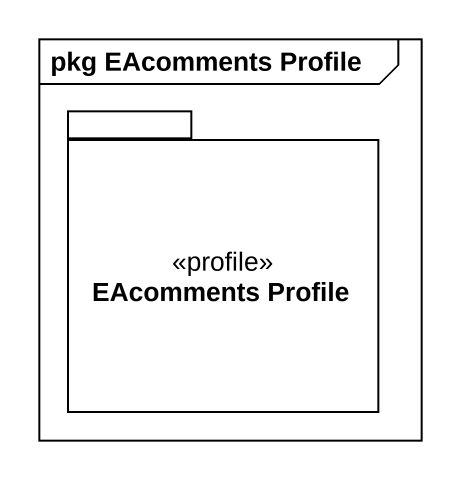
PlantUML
@startuml
mainframe pkg EAcomments Profile
package "EAcomments Profile" as EAcomments_Profile <<profile>> {
}
@enduml
